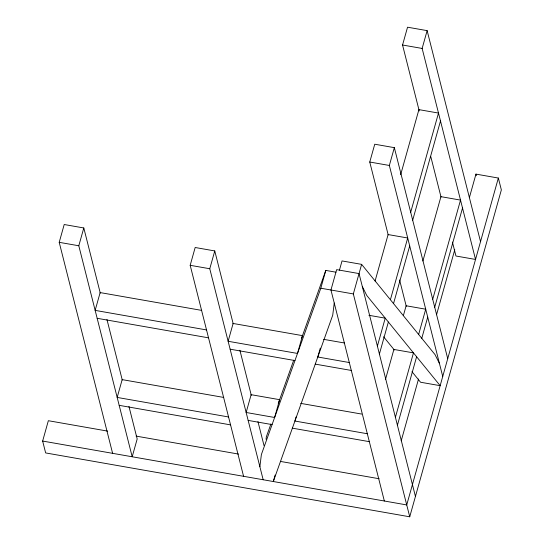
<?xml version="1.0" encoding="UTF-8"?>
<svg xmlns="http://www.w3.org/2000/svg" width="544" height="544" viewBox="0 0 544 544"><rect width="100%" height="100%" fill="white"/><g stroke="black" fill="none" stroke-linecap="round" stroke-linejoin="round"><path stroke-width="0.82" d="M266.05 439.26L266.342 436.825L270.946 423.939M259.869 466.732L261.378 454.553L320.804 288.218L325.795 270.416L335.94 272.19M334.24 303.015L332.731 315.194L273.312 481.528L275.128 475.055M112.608 453.336L59.214 242.332L64.206 224.522L83.796 227.963L100.28 293.128M128.942 406.382L137.183 438.967L132.192 456.77L78.805 245.766L83.796 227.963M469.356 197.696L475.966 174.114L498.352 178.044L501.357 189.91L409.734 516.8L45.648 452.934L42.643 441.062L48.348 420.709L107.671 431.12M243.576 476.313L190.182 265.309L195.174 247.5L214.764 250.934L233.213 323.857M263.167 479.747L209.773 268.743L214.764 250.934M296.052 416.996L294.916 421.042L367.322 433.745M339.449 270.137L342.033 260.93L361.624 264.364L435.044 354.62L439.464 363.535M388.205 234.947L369.757 162.024L374.748 144.221L394.339 147.655L447.726 358.659M419.24 110.949L402.553 45.009L407.544 27.2L427.135 30.634L480.529 241.638M320.294 348.106L317.798 357.007L349.302 362.535M409.734 516.8L353.335 293.93L361.624 264.364M442.734 376.468L389.348 165.464L394.339 147.655M452.418 242.046L455.947 256.013L475.538 259.447L422.144 48.443L427.135 30.634M400.656 174.733L418.907 109.63L438.498 113.064L410.686 212.276M375.088 281.003L388.11 234.559L407.701 237.993L390.395 299.73M377.393 346.106L385.227 318.158L368.907 315.296M412.692 220.184L440.497 120.979M379.399 354.022L388.368 322.014M393.53 303.593L409.7 245.908M385.526 379.277L393.89 349.445L413.474 352.879L395.413 417.323M403.403 315.493L406.13 305.769L425.721 309.21L418.642 334.458M422.899 260.998L440.932 196.663L460.523 200.104L432.711 299.316M397.419 425.238L416.616 356.742M421.777 338.314L427.72 317.118M434.717 307.224L462.522 208.012M401.214 440.81L418.533 379.018M436.54 314.779L454.77 249.737M498.352 178.044L406.728 504.934L42.643 441.062M278.256 403.478L293.706 360.237M301.641 338.021L325.795 270.416M402.553 45.009L422.144 48.443M369.757 162.024L389.348 165.464M59.214 242.332L78.805 245.766M190.182 265.309L209.773 268.743M320.804 288.218L353.335 293.93M201.695 310.393L100.144 292.584L95.152 310.386L206.536 329.929M323.605 339.34L344.42 342.992M97.158 318.301L208.536 337.838M230.126 349.187L294.957 360.563M315.255 364.12L351.302 370.444M300.71 403.376L361.685 414.072M223.72 397.433L122.169 379.624L117.178 397.426L228.562 416.969M248.146 420.403L272.082 424.599M292.373 428.162L369.322 441.66M119.177 405.341L230.561 424.878M136.116 436.111L238.517 454.07M280.779 461.482L379.114 478.734M383.595 336.797L394.38 350.05M411.978 371.688L420.566 382.242L440.157 385.676L366.738 295.426L362.311 286.511M475.966 174.114L476.367 175.698M430.821 156.713L441.028 197.057M399.595 279.942L406.266 306.313M415.439 496.448L359.04 273.578L336.654 269.647L330.949 290L384.343 501.004M239.89 350.234L251.274 395.223M257.951 421.6L264.037 445.652M106.957 319.498L122.264 380.011M233.118 323.469L228.126 341.278L297.5 353.444L302.491 335.641L233.118 323.469M251.138 394.686L246.146 412.488L274.625 417.486L279.616 399.677L251.138 394.686"/></g></svg>
